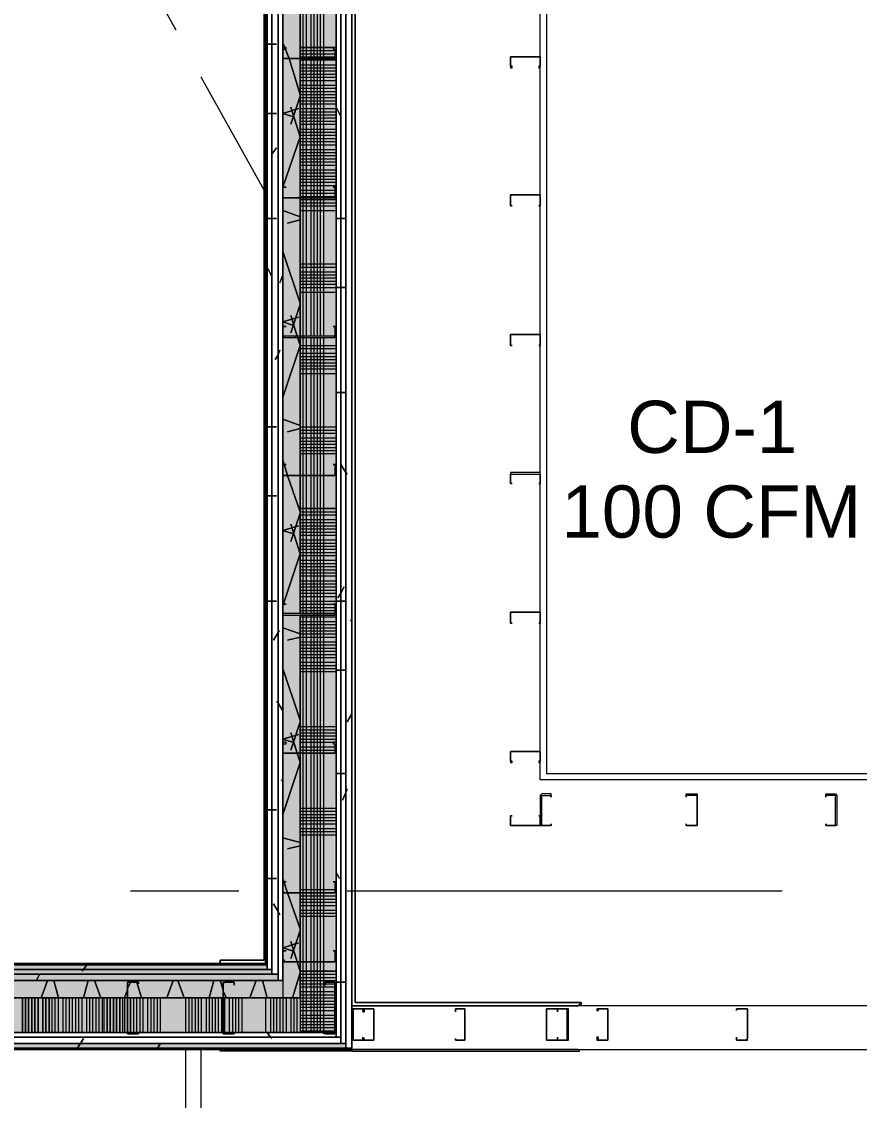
# Model space of a CAD drawing. Header units: metres. Extents: x 29 to 268, y -7 to 151.
# Drawn here: x 77.261 to 79.708, y 24.198 to 27.351 of the extents above; entities that cross this region are included whole.
import ezdxf

# ---------------------------------------------------------------- set-up
doc = ezdxf.new("R2010")
doc.units = ezdxf.units.M
doc.layers.add('PDF2_Geometry', color=7, linetype='Continuous', true_color=0xaaaaaa)
doc.layers.add('PDF2_Solid Fills', color=7, linetype='Continuous', true_color=0xffffff)
doc.layers.add('PDF2_Text', color=7, linetype='Continuous')
doc.styles.add('PDF Helvetica', font='')
doc.styles.get('PDF Helvetica').set_extended_font_data('Helvetica')

msp = doc.modelspace()

# ---------------------------------------------------------------- hatches: boundary and pattern name
at = {"layer": 'PDF2_Solid Fills', "lineweight": 0, "transparency": 33554559}
for points in [[(78.1752, 24.402), (78.1798, 32.8403), (78.1798, 32.8767), (78.0744, 32.8767), (78.0744, 24.3974)], [(78.0285, 32.8033), (78.0239, 24.5395), (78.0239, 24.4982), (78.0743, 24.4982), (78.0743, 32.8033)], [(78.0285, 32.8033), (78.0239, 24.5395), (78.0239, 24.4982), (78.0743, 24.4982), (78.0743, 32.8033)], [(74.0125, 24.4982), (76.5343, 24.5028), (76.4931, 24.5028), (76.4931, 24.5166), (76.5435, 24.5166), (76.5435, 24.4982), (76.545, 24.4982), (77.5701, 24.5028), (77.8497, 24.5028), (78.0237, 24.4982), (78.0239, 24.4982), (78.0239, 24.5486), (74.0089, 24.5486), (74.0089, 24.4982)], [(76.5435, 24.5166), (76.5435, 24.4982), (78.0239, 24.4982), (78.0239, 24.5486), (74.0089, 24.5486), (74.0089, 24.4982), (74.0125, 24.4982), (76.5343, 24.5028), (76.4931, 24.5028), (76.4931, 24.5166)], [(78.0193, 24.3516), (78.2069, 24.347), (78.2073, 24.347), (78.2073, 24.3653), (74.0043, 24.3653), (74.0043, 24.3516)]]:
    msp.add_hatch(color=256, dxfattribs=at).paths.add_polyline_path(points)
h = msp.add_hatch(color=256, dxfattribs=at)
h.paths.add_polyline_path([(79.6373, 25.0895), (79.6373, 25.0941), (79.6098, 25.0941)])
h.paths.add_polyline_path([(79.6419, 25.0895), (79.6373, 25.0895), (79.6373, 25.0024)])
h = msp.add_hatch(color=256, dxfattribs=at)
h.paths.add_polyline_path([(79.6373, 25.0895), (79.6373, 25.0941), (79.6098, 25.0941)])
h.paths.add_polyline_path([(79.6419, 25.0895), (79.6373, 25.0895), (79.6373, 25.0024)])
h = msp.add_hatch(color=256, dxfattribs=at)
h.paths.add_polyline_path([(74.5451, 24.5808), (74.5451, 24.5945), (74.0043, 24.5945), (74.0043, 24.5808)])
h.paths.add_polyline_path([(74.7606, 24.5945), (74.7606, 24.5808), (77.9781, 24.5808), (77.9781, 24.5945)])
h = msp.add_hatch(color=256, dxfattribs=at)
h.paths.add_polyline_path([(74.5635, 24.567), (74.5635, 24.5808), (74.0043, 24.5808), (74.0043, 24.567)])
h.paths.add_polyline_path([(74.7468, 24.5808), (74.7468, 24.567), (77.9918, 24.567), (77.9918, 24.5808)])
h = msp.add_hatch(color=256, dxfattribs=at)
h.paths.add_polyline_path([(74.5772, 24.5486), (74.5772, 24.567), (74.0043, 24.567), (74.0043, 24.5486)])
h.paths.add_polyline_path([(74.7285, 24.567), (74.7285, 24.5486), (78.0102, 24.5486), (78.0102, 24.567)])
h = msp.add_hatch(color=256, dxfattribs=at)
h.paths.add_polyline_path([(75.1548, 24.3974), (75.1548, 24.4982), (74.0089, 24.4982), (74.0043, 24.457), (74.0043, 24.3974)])
h.paths.add_polyline_path([(77.1669, 24.3974), (78.0743, 24.3974), (78.0743, 24.4982), (77.1669, 24.4982)])
h.paths.add_polyline_path([(76.5435, 24.4982), (76.5435, 24.4158), (76.4931, 24.4158), (76.4931, 24.4295), (76.5252, 24.4341), (76.5343, 24.4387), (76.5389, 24.4982), (75.9706, 24.4982), (75.9706, 24.3974), (77.1623, 24.3974), (77.1623, 24.4982)])
h.paths.add_polyline_path([(75.966, 24.3974), (75.966, 24.4982), (75.1593, 24.4982), (75.1593, 24.3974)])
h = msp.add_hatch(color=256, dxfattribs=at)
h.paths.add_polyline_path([(75.1548, 24.3974), (75.1548, 24.4982), (74.0043, 24.4982), (74.0043, 24.3974)])
h.paths.add_polyline_path([(77.1669, 24.3974), (78.0743, 24.3974), (78.0743, 24.4982), (77.1669, 24.4982)])
h.paths.add_polyline_path([(76.5435, 24.4982), (76.5435, 24.4158), (76.4931, 24.4158), (76.4931, 24.4295), (76.5252, 24.4341), (76.5343, 24.4387), (76.5389, 24.4982), (75.9706, 24.4982), (75.9706, 24.3974), (77.1623, 24.3974), (77.1623, 24.4982)])
h.paths.add_polyline_path([(75.966, 24.3974), (75.966, 24.4982), (75.1593, 24.4982), (75.1593, 24.3974)])

# ---------------------------------------------------------------- linework, layer by layer
at = {"layer": 'PDF2_Geometry', "lineweight": 0}
for points in [[(74.0043, 24.347), (77.9781, 24.347), (78.2256, 24.347), (78.2256, 32.9041), (78.2256, 34.3709), (78.2256, 34.5541), (77.7765, 34.5541), (77.7765, 34.3709), (78.0423, 34.3709), (78.0423, 32.9041), (77.9781, 32.9041), (77.7535, 32.9041), (77.7535, 32.7025), (77.9781, 32.7025), (77.9781, 24.599), (74.7789, 24.599), (74.7789, 27.3491), (74.5772, 27.3491), (74.5314, 27.3491)], [(78.2256, 24.347), (78.2256, 24.3516), (78.2256, 32.8767), (78.2256, 32.9041), (78.2256, 29.5033), (78.2256, 32.9041), (78.2256, 29.5033), (78.2256, 32.9041), (78.2256, 34.3709), (78.2256, 34.5359), (78.2256, 34.5496), (78.2256, 34.5541), (78.2256, 34.5496), (77.7765, 34.5496), (77.7765, 34.5359), (78.0285, 34.5359)], [(78.1798, 24.3974), (78.1798, 32.8767), (78.1431, 32.8767), (78.1431, 32.8995), (78.1431, 32.9041), (78.1431, 33.2479), (78.1431, 33.8575)], [(78.2073, 32.9041), (78.2073, 32.8767), (78.2073, 24.3653), (78.1935, 24.3653), (77.9781, 24.3653), (74.0043, 24.3653), (74.0043, 24.3836)], [(78.2256, 24.347), (78.2256, 32.9041), (78.2256, 24.347)], [(74.0043, 24.3836), (78.1798, 24.3836), (78.1798, 24.3974), (78.1798, 32.8767)], [(78.1798, 32.8767), (78.1935, 32.8767), (78.1935, 24.3836), (78.1798, 24.3836), (77.9781, 24.3836), (74.0043, 24.3836), (74.0043, 24.3974), (74.0043, 24.4982), (74.0043, 24.5486), (78.0239, 24.5486), (78.0239, 24.4982), (77.8497, 24.4982), (77.5701, 24.4982), (77.1669, 24.4982)], [(78.0239, 32.8033), (78.0239, 24.4982), (78.0744, 24.4982), (78.0744, 24.6036), (78.0744, 24.8053), (78.0744, 25.2132), (78.0744, 25.6166), (78.0744, 25.2132), (78.0744, 24.8053), (78.0744, 24.6036), (78.0744, 24.4982), (78.0239, 24.4982), (77.9781, 24.4982), (77.8497, 24.4982), (77.5701, 24.4982), (77.1669, 24.4982), (77.5701, 24.4982), (77.8497, 24.4982), (78.0744, 24.4982), (78.0744, 24.3974), (77.8497, 24.3974), (77.5701, 24.3974), (77.1669, 24.3974)], [(77.7535, 32.7025), (77.7535, 32.7529), (77.9781, 32.7529), (78.0102, 32.7529), (78.0239, 32.7529), (78.0239, 24.5486), (78.0102, 24.5486), (77.9781, 24.5486), (74.7285, 24.5486), (74.7285, 24.567), (74.7285, 24.599), (74.7285, 27.3491), (74.7285, 24.5486), (74.6781, 24.5486), (74.6781, 24.654), (74.6781, 25.062), (74.6781, 25.4654), (74.6781, 25.062), (74.6781, 24.654), (74.6781, 24.5486), (74.5772, 24.5486), (74.5772, 27.3491), (74.6781, 27.3491), (74.6781, 27.285)], [(76.0164, 32.7529), (76.7039, 32.7529), (77.0706, 32.7529), (77.7535, 32.7529), (77.7535, 32.7345), (77.9781, 32.7345), (77.9919, 32.7345), (78.0102, 32.7345), (78.0102, 24.567), (77.9919, 24.567), (77.9781, 24.567), (74.7468, 24.567), (74.7468, 24.5808), (74.7468, 24.599), (74.7468, 27.3491)], [(74.7789, 27.3491), (74.7789, 24.599), (74.7789, 24.5945), (77.9781, 24.5945), (77.9781, 32.7025), (77.7535, 32.7025), (77.0706, 32.7025), (77.7535, 32.7025), (77.0706, 32.7025), (77.7535, 32.7025), (77.7535, 32.7208), (77.0706, 32.7208), (77.0706, 32.7345), (76.7039, 32.7345), (76.0164, 32.7345), (76.0164, 32.7208)], [(74.7606, 27.3491), (74.7606, 24.599), (74.7606, 24.5945), (74.7606, 24.5808), (77.9781, 24.5808), (77.9919, 24.5808), (77.9919, 32.7208)], [(77.9781, 24.599), (77.9781, 32.7025), (77.9781, 24.599)], [(77.9781, 24.599), (77.9781, 32.7025), (77.9781, 24.599)], [(77.9781, 32.7025), (77.9781, 24.5945), (77.9781, 32.7025)], [(78.2256, 29.407), (78.2256, 24.4753), (78.2256, 29.407)], [(78.2256, 29.407), (78.2256, 24.4753), (78.2256, 29.407)], [(84.514, 28.825), (84.9173, 28.825), (85.3253, 28.825), (85.7286, 28.825), (86.1228, 28.825), (86.1228, 28.8112), (86.1228, 25.1536), (86.1228, 25.1354), (78.7756, 25.1354), (78.7756, 25.1536), (78.7756, 28.8112), (78.7756, 28.825), (79.2339, 28.825), (79.6373, 28.825)], [(79.6373, 28.8112), (79.2339, 28.8112), (78.7939, 28.8112), (78.7939, 28.7837), (78.7939, 25.1536), (86.109, 25.1536), (86.109, 28.7837), (86.109, 28.8112), (85.7286, 28.8112), (85.3253, 28.8112), (84.9173, 28.8112), (84.5094, 28.8112), (84.1061, 28.8112), (83.6982, 28.8112), (83.2949, 28.8112), (82.8869, 28.8112), (82.4835, 28.8112)], [(78.0744, 28.4583), (78.0744, 28.0549), (78.0744, 27.647), (78.0744, 27.2437), (78.0744, 26.8358), (78.0744, 26.4324), (78.0744, 26.0245), (78.0744, 25.6212)], [(77.7123, 27.3262), (77.5564, 27.6058)], [(77.9689, 26.8587), (77.7856, 27.1887)], [(78.0744, 25.6166), (78.0744, 25.2132), (78.0744, 24.8053), (78.0744, 24.6036), (78.0744, 24.3974), (78.1752, 24.3974), (78.0744, 24.3974), (77.9781, 24.3974), (77.8497, 24.3974), (77.5701, 24.3974), (77.1669, 24.3974), (77.5701, 24.3974), (77.8497, 24.3974), (78.1752, 24.3974)], [(83.1619, 25.1354), (83.1619, 24.4753), (83.1619, 25.1354), (83.1619, 24.4753), (78.2256, 24.4753), (78.2256, 24.347), (78.2256, 24.3516), (78.2073, 24.3516), (77.9781, 24.3516), (74.0043, 24.3516), (74.0043, 24.3653), (74.0043, 24.3836), (74.0043, 24.3974), (74.0043, 24.457), (71.9785, 24.457), (71.9601, 24.457), (71.9601, 24.3653)], [(78.8856, 24.347), (78.2256, 24.347), (86.6682, 24.347), (86.6682, 24.3745), (86.6682, 24.4662), (86.6682, 24.4753), (83.8586, 24.4753), (83.8586, 25.1354), (83.8586, 24.4753), (83.8586, 25.1354)], [(79.2019, 25.0849), (79.2019, 25.0849)], [(79.2019, 25.0849), (79.2019, 25.0849)], [(79.2339, 25.0895), (79.2339, 25.0895)], [(79.2339, 25.0895), (79.2339, 25.0895)], [(79.6098, 25.0849), (79.6098, 25.0849)], [(79.6098, 25.0849), (79.6098, 25.0849)], [(79.6373, 25.0895), (79.6373, 25.0895)], [(79.6373, 25.0895), (79.6373, 25.0895)], [(79.2019, 25.007), (79.2019, 25.007)], [(79.2019, 25.007), (79.2019, 25.007)], [(79.2339, 25.0024), (79.2339, 25.0024)], [(79.2339, 25.0024), (79.2339, 25.0024)], [(79.2339, 25.0024), (79.2339, 25.0024)], [(79.2339, 25.0024), (79.2339, 25.0024)], [(79.6098, 25.007), (79.6098, 25.007)], [(79.6098, 25.007), (79.6098, 25.007)], [(79.6373, 25.0024), (79.6373, 25.0024)], [(79.6373, 25.0024), (79.6373, 25.0024)], [(77.8956, 24.8099), (77.5793, 24.8099)], [(79.4815, 24.8099), (78.2119, 24.8099)], [(77.8406, 24.599), (77.9781, 24.599), (77.8406, 24.599), (77.8406, 24.6036), (77.8406, 24.6082), (77.9689, 24.6082), (77.8406, 24.6082), (77.8406, 24.6036), (77.8406, 24.599), (77.9781, 24.599), (77.8406, 24.599), (76.516, 24.599)], [(77.8406, 24.6082), (77.8406, 24.6082)], [(77.8406, 24.6082), (77.8406, 24.6082)], [(77.8406, 24.599), (77.8406, 24.599)], [(77.8406, 24.599), (77.8406, 24.599)], [(77.8406, 24.599), (77.8406, 24.599)], [(77.8406, 24.599), (77.8406, 24.599)], [(77.8406, 24.599), (77.8406, 24.599)], [(77.8406, 24.599), (77.8406, 24.599)], [(77.9781, 24.5945), (77.9781, 24.5945)], [(77.6023, 24.5395), (77.6023, 24.5395)], [(77.8819, 24.5349), (77.8819, 24.5349)], [(78.2256, 24.4753), (78.8856, 24.4753), (78.2256, 24.4753)], [(78.2256, 24.4753), (78.8856, 24.4753), (78.2256, 24.4753)], [(78.8948, 24.4753), (78.8948, 24.4845), (78.8948, 24.4753), (78.8948, 24.4845), (78.2347, 24.4845), (78.8948, 24.4845), (78.8902, 24.4799), (78.8856, 24.4753)], [(78.8948, 24.4845), (78.8948, 24.4845)], [(77.6023, 24.3974), (77.6023, 24.3974)], [(77.8819, 24.3974), (77.8819, 24.3974)], [(78.1752, 24.3928), (78.1752, 24.3928)], [(78.1752, 24.3928), (78.1752, 24.3928)], [(74.0043, 24.347), (78.2256, 24.347), (78.2256, 24.3516), (74.0043, 24.3516), (74.0043, 24.347), (73.9494, 24.347)], [(76.516, 24.347), (73.9494, 24.347), (73.9494, 24.3424), (76.516, 24.3424), (76.516, 24.347), (73.9494, 24.347), (73.9494, 24.3424), (76.516, 24.3424), (76.516, 24.347), (77.8406, 24.347), (78.2256, 24.347), (78.2256, 24.3424), (78.8902, 24.3424), (78.8902, 24.347)], [(77.7856, 23.8062), (77.7856, 24.347), (77.7397, 24.347), (77.7397, 23.8062)], [(78.2256, 24.3424), (77.8406, 24.3424), (77.8406, 24.347)], [(77.9781, 24.347), (78.2073, 24.347), (78.2073, 24.3516)]]:
    msp.add_lwpolyline(points, dxfattribs=at)
for points in [[(78.1935, 32.9041), (78.1798, 32.9041), (78.1798, 32.8995), (78.1798, 24.3836), (78.1935, 24.3836)], [(78.2073, 32.9041), (78.1935, 32.9041), (78.1935, 24.3653), (78.2073, 24.3653)], [(78.2256, 32.9041), (78.2073, 32.9041), (78.2073, 24.3516), (78.2256, 24.3516)], [(78.0102, 24.567), (78.0102, 32.7345), (77.9919, 32.7345), (77.9919, 24.567)], [(78.0239, 24.5486), (78.0239, 32.7529), (78.0102, 32.7529), (78.0102, 24.5486)], [(77.8406, 24.6082), (77.9689, 24.6082), (77.9689, 32.7025), (77.9689, 24.6082), (77.9689, 32.7025), (77.9689, 24.6082), (77.8406, 24.6082), (77.9689, 24.6082), (77.8406, 24.6082), (77.8406, 24.6036), (77.8406, 24.599), (77.9735, 24.599), (77.9735, 32.7025), (77.9735, 24.599), (77.8406, 24.599), (77.8406, 24.6036)], [(77.9919, 24.5808), (77.9919, 32.7208), (77.9781, 32.7208), (77.9781, 24.5808)], [(77.9781, 32.7025), (77.9781, 24.599)], [(78.2256, 29.407), (78.2256, 24.4753), (78.2256, 29.407), (78.2256, 24.5349)], [(78.2347, 29.407), (78.2347, 24.4845)], [(78.2347, 29.407), (78.2347, 24.4845)], [(78.0744, 28.4583), (78.0744, 28.0549), (78.0744, 27.647), (78.0744, 27.2437), (78.0744, 26.8358), (78.0744, 26.4324), (78.0744, 26.0245), (78.0744, 25.6212), (78.0744, 26.0245), (78.0744, 26.4324), (78.0744, 26.8358), (78.0744, 27.2437), (78.0744, 27.647), (78.0744, 28.0549)], [(78.0239, 27.2758), (78.0239, 27.2437), (78.0285, 27.2437), (78.1752, 27.2437), (78.1798, 27.2437), (78.1798, 27.2758), (78.1706, 27.2758), (78.1706, 27.2712), (78.1752, 27.2712), (78.1752, 27.2437), (78.0285, 27.2437), (78.0239, 27.2437), (78.0239, 27.2712), (78.0331, 27.2712), (78.0331, 27.2758)], [(78.7756, 27.2162), (78.7756, 27.2483), (78.6885, 27.2483), (78.6885, 27.2162), (78.6931, 27.2162), (78.6931, 27.2208), (78.6885, 27.2208), (78.6885, 27.2483), (78.7756, 27.2483), (78.7756, 27.2208), (78.771, 27.2208), (78.771, 27.2162)], [(78.0239, 26.8678), (78.0239, 26.8358), (78.0285, 26.8358), (78.1752, 26.8358), (78.1798, 26.8358), (78.1798, 26.8678), (78.1706, 26.8678), (78.1752, 26.8678), (78.1752, 26.8358), (78.0285, 26.8358), (78.0239, 26.8358), (78.0239, 26.8678), (78.0331, 26.8678)], [(78.7756, 26.8128), (78.7756, 26.8404), (78.7756, 26.845), (78.6885, 26.845), (78.6885, 26.8404), (78.6885, 26.8128), (78.6931, 26.8128), (78.6885, 26.8128), (78.6885, 26.8404), (78.6885, 26.845), (78.7756, 26.845), (78.7756, 26.8404), (78.7756, 26.8128), (78.771, 26.8128)], [(78.0239, 26.46), (78.0239, 26.4324), (78.0285, 26.4278), (78.1752, 26.4278), (78.1752, 26.4324), (78.1798, 26.4324), (78.1798, 26.46), (78.1706, 26.46), (78.1752, 26.46), (78.1752, 26.4324), (78.0285, 26.4324), (78.0239, 26.4324), (78.0239, 26.46), (78.0331, 26.46)], [(78.7756, 26.4049), (78.7756, 26.437), (78.6885, 26.437), (78.6885, 26.4049), (78.6931, 26.4049), (78.6885, 26.4049), (78.6885, 26.437), (78.7756, 26.437), (78.7756, 26.4049), (78.771, 26.4049)], [(78.0239, 26.0566), (78.0239, 26.0245), (78.0285, 26.0245), (78.1752, 26.0245), (78.1798, 26.0245), (78.1798, 26.0566), (78.1706, 26.0566), (78.1752, 26.0566), (78.1752, 26.0245), (78.0285, 26.0245), (78.0239, 26.0245), (78.0239, 26.0566), (78.0331, 26.0566)], [(78.7756, 26.0016), (78.7756, 26.0291), (78.7756, 26.0337), (78.6885, 26.0337), (78.6885, 26.0291), (78.6885, 26.0016), (78.6931, 26.0016), (78.6885, 26.0016), (78.6885, 26.0291), (78.7756, 26.0291), (78.7756, 26.0016), (78.771, 26.0016)], [(78.0239, 25.6486), (78.0239, 25.6212), (78.0239, 25.6166), (78.0285, 25.6166), (78.1752, 25.6166), (78.1798, 25.6212), (78.1798, 25.6486), (78.1706, 25.6486), (78.1752, 25.6486), (78.1752, 25.6212), (78.0285, 25.6212), (78.0239, 25.6212), (78.0239, 25.6486), (78.0331, 25.6486)], [(78.7756, 25.5936), (78.7756, 25.6258), (78.6885, 25.6258), (78.6885, 25.5936), (78.6931, 25.5936), (78.6885, 25.5936), (78.6885, 25.6258), (78.7756, 25.6258), (78.7756, 25.5936), (78.771, 25.5936)], [(78.0239, 25.2454), (78.0239, 25.2132), (78.0285, 25.2132), (78.1752, 25.2132), (78.1798, 25.2132), (78.1798, 25.2454), (78.1706, 25.2454), (78.1706, 25.2408), (78.1752, 25.2408), (78.1752, 25.2132), (78.0285, 25.2132), (78.0239, 25.2132), (78.0239, 25.2408), (78.0331, 25.2408), (78.0331, 25.2454)], [(78.7756, 25.1858), (78.7756, 25.2178), (78.6885, 25.2178), (78.6885, 25.1858), (78.6931, 25.1858), (78.6931, 25.1904), (78.6885, 25.1904), (78.6885, 25.2178), (78.7756, 25.2178), (78.7756, 25.1904), (78.771, 25.1904), (78.771, 25.1858)], [(78.8077, 25.0941), (78.7802, 25.0941), (78.7756, 25.0895), (78.7756, 25.0024), (78.7802, 25.0024), (78.8077, 25.0024), (78.8077, 25.007), (78.8077, 25.0024), (78.7802, 25.0024), (78.7802, 25.0895), (78.8077, 25.0895), (78.8077, 25.0849)], [(79.2339, 25.0941), (79.2339, 25.0895), (79.2339, 25.0024), (79.2019, 25.0024), (79.2019, 25.007), (79.2019, 25.0024), (79.2339, 25.0024), (79.2339, 25.0895), (79.2019, 25.0895), (79.2019, 25.0849), (79.2019, 25.0941)], [(79.2339, 25.0941), (79.2339, 25.0895), (79.2339, 25.0024), (79.2019, 25.0024), (79.2019, 25.007), (79.2019, 25.0024), (79.2339, 25.0024), (79.2339, 25.0895), (79.2019, 25.0895), (79.2019, 25.0849), (79.2019, 25.0941)], [(79.6373, 25.0941), (79.6419, 25.0895), (79.6419, 25.0024), (79.6373, 25.0024), (79.6098, 25.0024), (79.6098, 25.007), (79.6098, 25.0024), (79.6373, 25.0024), (79.6373, 25.0895), (79.6098, 25.0895), (79.6098, 25.0849), (79.6098, 25.0941)], [(79.6373, 25.0941), (79.6419, 25.0895), (79.6419, 25.0024), (79.6373, 25.0024), (79.6098, 25.0024), (79.6098, 25.007), (79.6098, 25.0024), (79.6373, 25.0024), (79.6373, 25.0895), (79.6098, 25.0895), (79.6098, 25.0849), (79.6098, 25.0941)], [(78.6885, 25.0299), (78.6885, 25.0024), (78.7756, 25.0024), (78.7756, 25.0299), (78.771, 25.0299), (78.7756, 25.0299), (78.7756, 25.0024), (78.6885, 25.0024), (78.6885, 25.0299), (78.6931, 25.0299)], [(78.0239, 24.8374), (78.0239, 24.8099), (78.0239, 24.8053), (78.0285, 24.8053), (78.1752, 24.8053), (78.1798, 24.8099), (78.1798, 24.8374), (78.1706, 24.8374), (78.1752, 24.8374), (78.1752, 24.8099), (78.1752, 24.8053), (78.0285, 24.8053), (78.0239, 24.8099), (78.0239, 24.8374), (78.0331, 24.8374)], [(78.0239, 24.6358), (78.0239, 24.6082), (78.0239, 24.6036), (78.0285, 24.6036), (78.1752, 24.6036), (78.1798, 24.6082), (78.1798, 24.6358), (78.1706, 24.6358), (78.1752, 24.6358), (78.1752, 24.6082), (78.1752, 24.6036), (78.0285, 24.6036), (78.0285, 24.6082), (78.0239, 24.6082), (78.0239, 24.6358), (78.0331, 24.6358)], [(77.9781, 24.5808), (77.9781, 24.5945), (74.7606, 24.5945), (74.7606, 24.5808)], [(77.9781, 24.599), (74.7789, 24.599), (74.7789, 24.5945), (77.9781, 24.5945)], [(77.9781, 24.599), (77.8406, 24.599)], [(77.9781, 24.599), (77.8406, 24.599)], [(78.0102, 24.5486), (78.0102, 24.567), (74.7285, 24.567), (74.7285, 24.5486)], [(77.9919, 24.567), (77.9919, 24.5808), (74.7468, 24.5808), (74.7468, 24.567)], [(77.5747, 24.3928), (77.5701, 24.3928), (77.5701, 24.5441), (77.5747, 24.5441), (77.6023, 24.5441), (77.6023, 24.5395), (77.6023, 24.5441), (77.5747, 24.5441), (77.5701, 24.5441), (77.5701, 24.3928), (77.5747, 24.3928), (77.6023, 24.3928)], [(77.8543, 24.3928), (77.8497, 24.3928), (77.8497, 24.5395), (77.8497, 24.5441), (77.8543, 24.5441), (77.8819, 24.5441), (77.8819, 24.5349), (77.8819, 24.5441), (77.8543, 24.5441), (77.8497, 24.5395), (77.8497, 24.3928), (77.8543, 24.3928), (77.8819, 24.3928)], [(78.1752, 24.5441), (78.1752, 24.5395), (78.1752, 24.3928), (78.1431, 24.3928), (78.1431, 24.3974), (78.1477, 24.3974), (78.1477, 24.3928), (78.1752, 24.3928), (78.1752, 24.5395), (78.1752, 24.5441), (78.1477, 24.5441), (78.1477, 24.5349), (78.1431, 24.5349), (78.1431, 24.5441)], [(78.2577, 24.4662), (78.2302, 24.4662), (78.2256, 24.4662), (78.2256, 24.3745), (78.2302, 24.3745), (78.2577, 24.3745), (78.2577, 24.3836), (78.2577, 24.3745), (78.2302, 24.3745), (78.2302, 24.4662), (78.2577, 24.4662), (78.2577, 24.4616)], [(78.2577, 24.4662), (78.2302, 24.4662), (78.2256, 24.4662), (78.2256, 24.3745), (78.2302, 24.3745), (78.2577, 24.3745), (78.2577, 24.3836), (78.2577, 24.3745), (78.2302, 24.3745), (78.2302, 24.4662), (78.2577, 24.4662), (78.2577, 24.4616)], [(78.2577, 24.3745), (78.2897, 24.3745), (78.2897, 24.4662), (78.2577, 24.4662), (78.2577, 24.457), (78.2623, 24.457), (78.2623, 24.4662), (78.2897, 24.4662), (78.2897, 24.3745), (78.2623, 24.3745), (78.2623, 24.379), (78.2577, 24.379)], [(78.2577, 24.3745), (78.2897, 24.3745), (78.2897, 24.4662), (78.2577, 24.4662), (78.2577, 24.457), (78.2623, 24.457), (78.2623, 24.4662), (78.2897, 24.4662), (78.2897, 24.3745), (78.2623, 24.3745), (78.2623, 24.379), (78.2577, 24.379)], [(78.5281, 24.3745), (78.5556, 24.3745), (78.5556, 24.4662), (78.5281, 24.4662), (78.5281, 24.457), (78.5281, 24.4662), (78.5556, 24.4662), (78.5556, 24.3745), (78.5281, 24.3745), (78.5281, 24.379)], [(78.5281, 24.3745), (78.5556, 24.3745), (78.5556, 24.4662), (78.5281, 24.4662), (78.5281, 24.457), (78.5281, 24.4662), (78.5556, 24.4662), (78.5556, 24.3745), (78.5281, 24.3745), (78.5281, 24.379)], [(78.826, 24.4662), (78.7939, 24.4662), (78.7939, 24.3745), (78.826, 24.3745), (78.826, 24.3836), (78.826, 24.3745), (78.7939, 24.3745), (78.7939, 24.4662), (78.826, 24.4662), (78.826, 24.4616)], [(78.826, 24.4662), (78.7939, 24.4662), (78.7939, 24.3745), (78.826, 24.3745), (78.826, 24.3836), (78.826, 24.3745), (78.7939, 24.3745), (78.7939, 24.4662), (78.826, 24.4662), (78.826, 24.4616)], [(78.826, 24.3745), (78.8535, 24.3745), (78.8581, 24.3745), (78.8581, 24.4662), (78.8535, 24.4662), (78.826, 24.4662), (78.826, 24.457), (78.826, 24.4662), (78.8535, 24.4662), (78.8535, 24.3745), (78.826, 24.3745), (78.826, 24.379)], [(78.826, 24.3745), (78.8535, 24.3745), (78.8581, 24.3745), (78.8581, 24.4662), (78.8535, 24.4662), (78.826, 24.4662), (78.826, 24.457), (78.826, 24.4662), (78.8535, 24.4662), (78.8535, 24.3745), (78.826, 24.3745), (78.826, 24.379)], [(78.9406, 24.3745), (78.9727, 24.3745), (78.9727, 24.379), (78.9727, 24.4616), (78.9727, 24.4662), (78.9406, 24.4662), (78.9406, 24.4616), (78.9452, 24.4616), (78.9452, 24.4662), (78.9727, 24.4662), (78.9727, 24.4616), (78.9727, 24.379), (78.9727, 24.3745), (78.9452, 24.3745), (78.9452, 24.3836), (78.9406, 24.3836)], [(78.9406, 24.3745), (78.9727, 24.3745), (78.9727, 24.379), (78.9727, 24.4616), (78.9727, 24.4662), (78.9406, 24.4662), (78.9406, 24.4616), (78.9452, 24.4616), (78.9452, 24.4662), (78.9727, 24.4662), (78.9727, 24.4616), (78.9727, 24.379), (78.9727, 24.3745), (78.9452, 24.3745), (78.9452, 24.3836), (78.9406, 24.3836)], [(79.3485, 24.3745), (79.3761, 24.3745), (79.3806, 24.3745), (79.3806, 24.379), (79.3806, 24.4616), (79.3806, 24.4662), (79.3761, 24.4662), (79.3485, 24.4662), (79.3485, 24.4616), (79.3485, 24.4662), (79.3761, 24.4662), (79.3806, 24.4662), (79.3806, 24.4616), (79.3806, 24.379), (79.3761, 24.3745), (79.3485, 24.3745), (79.3485, 24.3836)], [(79.3485, 24.3745), (79.3761, 24.3745), (79.3806, 24.3745), (79.3806, 24.379), (79.3806, 24.4616), (79.3806, 24.4662), (79.3761, 24.4662), (79.3485, 24.4662), (79.3485, 24.4616), (79.3485, 24.4662), (79.3761, 24.4662), (79.3806, 24.4662), (79.3806, 24.4616), (79.3806, 24.379), (79.3761, 24.3745), (79.3485, 24.3745), (79.3485, 24.3836)], [(78.1935, 24.3653), (78.1935, 24.3836), (74.0043, 24.3836), (74.0043, 24.3653)], [(77.6023, 24.3974), (77.6023, 24.3928)], [(77.8819, 24.3974), (77.8819, 24.3928)], [(78.2073, 24.3516), (78.2073, 24.3653), (74.0043, 24.3653), (74.0043, 24.3516)], [(78.2256, 24.347), (78.2256, 24.3424), (77.8406, 24.3424), (77.8406, 24.347)]]:
    msp.add_lwpolyline(points, close=True, dxfattribs=at)
at = {"layer": 'PDF2_Geometry', "color": 254, "lineweight": 0, "true_color": 0xd4d4d4}
for points in [[(78.1156, 26.4324), (78.1156, 26.8358), (78.1156, 27.1474), (78.1156, 27.2437), (78.1156, 27.647), (78.1156, 28.0549), (78.1156, 28.4583), (78.1156, 28.8662), (78.1156, 29.2741), (78.1156, 29.6775), (78.1156, 30.0854), (78.1156, 30.4888), (78.1156, 30.8966), (78.1156, 31.3)], [(78.0835, 25.6212), (78.0835, 26.0245), (78.0835, 26.4324), (78.0835, 26.8358), (78.0835, 27.1474), (78.0835, 27.2437), (78.0835, 27.647), (78.0835, 28.0549), (78.0835, 28.4583)], [(78.0927, 25.6212), (78.0927, 26.0245), (78.0927, 26.4324), (78.0927, 26.8358), (78.0927, 27.1474), (78.0927, 27.2437), (78.0927, 27.647), (78.0927, 28.0549), (78.0927, 28.4583)], [(78.1065, 26.4324), (78.1065, 26.8358), (78.1065, 27.1474), (78.1065, 27.2437), (78.1065, 27.647), (78.1065, 28.0549), (78.1065, 28.4583)], [(78.1247, 26.4324), (78.1247, 26.8358), (78.1247, 27.1474), (78.1247, 27.2437), (78.1247, 27.647), (78.1247, 28.0549), (78.1247, 28.4583)], [(78.1339, 26.4324), (78.1339, 26.8358), (78.1339, 27.1474), (78.1339, 27.2437), (78.1339, 27.647), (78.1339, 28.0549), (78.1339, 28.4583)], [(78.1431, 26.4324), (78.1431, 26.8358), (78.1431, 27.1474), (78.1431, 27.2437), (78.1431, 27.647), (78.1431, 28.0549), (78.1431, 28.4583)], [(78.0744, 27.2666), (78.1752, 27.2666)], [(78.0744, 27.2574), (78.1752, 27.2574)], [(78.0744, 27.2483), (78.1752, 27.2483)], [(78.0744, 27.2391), (78.1798, 27.2391)], [(78.0744, 27.2254), (78.1798, 27.2254)], [(78.0744, 27.2162), (78.1798, 27.2162)], [(78.0744, 27.207), (78.1798, 27.207)], [(78.0744, 27.1978), (78.1798, 27.1978)], [(78.0744, 27.1887), (78.1798, 27.1887)], [(78.0744, 27.1795), (78.1798, 27.1795)], [(78.0744, 27.1658), (78.1798, 27.1658)], [(78.0744, 27.1566), (78.1798, 27.1566)], [(78.0744, 27.1474), (78.1798, 27.1474)], [(78.0744, 27.1382), (78.1798, 27.1382)], [(78.0744, 27.1291), (78.1798, 27.1291)], [(78.0744, 27.12), (78.1798, 27.12)], [(78.0744, 27.1108), (78.1798, 27.1108)], [(78.0744, 27.097), (78.1798, 27.097)], [(78.0744, 27.0878), (78.1798, 27.0878)], [(78.0744, 27.0787), (78.1798, 27.0787)], [(78.0744, 27.0696), (78.1798, 27.0696)], [(78.0744, 27.0604), (78.1798, 27.0604)], [(78.0744, 27.0512), (78.1798, 27.0512)], [(78.0744, 27.0374), (78.1798, 27.0374)], [(78.0744, 27.0282), (78.1798, 27.0282)], [(78.0744, 27.0191), (78.1798, 27.0191)], [(78.0744, 27.01), (78.1798, 27.01)], [(78.0744, 27.0008), (78.1798, 27.0008)], [(78.0744, 26.9916), (78.1798, 26.9916)], [(78.0744, 26.9778), (78.1798, 26.9778)], [(78.0744, 26.9687), (78.1798, 26.9687)], [(78.0744, 26.9595), (78.1798, 26.9595)], [(78.0744, 26.9504), (78.1798, 26.9504)], [(78.0744, 26.9412), (78.1798, 26.9412)], [(78.0744, 26.932), (78.1798, 26.932)], [(78.0744, 26.9182), (78.1798, 26.9182)], [(78.0744, 26.9091), (78.1798, 26.9091)], [(78.0744, 26.9), (78.1798, 26.9)], [(78.0744, 26.8908), (78.1798, 26.8908)], [(78.0744, 26.8816), (78.1798, 26.8816)], [(78.0744, 26.8724), (78.1798, 26.8724)], [(78.0744, 26.8587), (78.1752, 26.8587)], [(78.0744, 26.8495), (78.1752, 26.8495)], [(78.0744, 26.8404), (78.1752, 26.8404)], [(78.0744, 26.8312), (78.1798, 26.8312)], [(78.0744, 26.822), (78.1798, 26.822)], [(78.0744, 26.8128), (78.1798, 26.8128)], [(78.0744, 26.7991), (78.1798, 26.7991)], [(78.0744, 26.6432), (78.1798, 26.6432)], [(78.0744, 26.6341), (78.1798, 26.6341)], [(78.0744, 26.6204), (78.1798, 26.6204)], [(78.0744, 26.6112), (78.1798, 26.6112)], [(78.0744, 26.602), (78.1798, 26.602)], [(78.0744, 26.5928), (78.1798, 26.5928)], [(78.0744, 26.5837), (78.1798, 26.5837)], [(78.0744, 26.5745), (78.1798, 26.5745)], [(78.0744, 26.5608), (78.1798, 26.5608)], [(78.1065, 25.6212), (78.1065, 26.0245), (78.1065, 26.4278)], [(78.1156, 24.3974), (78.1156, 24.6036), (78.1156, 24.8053), (78.1156, 25.2132), (78.1156, 25.6166), (78.1156, 26.0245), (78.1156, 26.4278)], [(78.1247, 24.3974), (78.1247, 24.6036), (78.1247, 24.8053), (78.1247, 25.2132), (78.1247, 25.6166), (78.1247, 26.0245), (78.1247, 26.4278)], [(78.1339, 24.3974), (78.1339, 24.6036), (78.1339, 24.8053), (78.1339, 25.2132), (78.1339, 25.6166), (78.1339, 26.0245), (78.1339, 26.4278)], [(78.1431, 24.3974), (78.1431, 24.6036), (78.1431, 24.8053), (78.1431, 25.2132), (78.1431, 25.6166), (78.1431, 26.0245), (78.1431, 26.4278)], [(78.0744, 26.4049), (78.1798, 26.4049)], [(78.0744, 26.3958), (78.1798, 26.3958)], [(78.0744, 26.382), (78.1798, 26.382)], [(78.0744, 26.3728), (78.1798, 26.3728)], [(78.0744, 26.3637), (78.1798, 26.3637)], [(78.0744, 26.3545), (78.1798, 26.3545)], [(78.0744, 26.3454), (78.1798, 26.3454)], [(78.0744, 26.3362), (78.1798, 26.3362)], [(78.0744, 26.3224), (78.1798, 26.3224)], [(78.0744, 26.1666), (78.1798, 26.1666)], [(78.0744, 26.1574), (78.1798, 26.1574)], [(78.0744, 26.1482), (78.1798, 26.1482)], [(78.0744, 26.1345), (78.1798, 26.1345)], [(78.0744, 26.1254), (78.1798, 26.1254)], [(78.0744, 26.1162), (78.1798, 26.1162)], [(78.0744, 26.107), (78.1798, 26.107)], [(78.0744, 26.0978), (78.1798, 26.0978)], [(78.0744, 26.0887), (78.1798, 26.0887)], [(78.0744, 25.9191), (78.1798, 25.9191)], [(78.0744, 25.9099), (78.1798, 25.9099)], [(78.0744, 25.8962), (78.1798, 25.8962)], [(78.0744, 25.887), (78.1798, 25.887)], [(78.0744, 25.8778), (78.1798, 25.8778)], [(78.0744, 25.8686), (78.1798, 25.8686)], [(78.0744, 25.8595), (78.1798, 25.8595)], [(78.0744, 25.8504), (78.1798, 25.8504)], [(78.0744, 25.8366), (78.1798, 25.8366)], [(78.0744, 25.8274), (78.1798, 25.8274)], [(78.0744, 25.8182), (78.1798, 25.8182)], [(78.0744, 25.8091), (78.1798, 25.8091)], [(78.0744, 25.7999), (78.1798, 25.7999)], [(78.0744, 25.7908), (78.1798, 25.7908)], [(78.0744, 25.777), (78.1798, 25.777)], [(78.0744, 25.7678), (78.1798, 25.7678)], [(78.0744, 25.7586), (78.1798, 25.7586)], [(78.0744, 25.7495), (78.1798, 25.7495)], [(78.0744, 25.7404), (78.1798, 25.7404)], [(78.0744, 25.7312), (78.1798, 25.7312)], [(78.0744, 25.7174), (78.1798, 25.7174)], [(78.0744, 25.7082), (78.1798, 25.7082)], [(78.0744, 25.6991), (78.1798, 25.6991)], [(78.0744, 25.6899), (78.1798, 25.6899)], [(78.0744, 25.6808), (78.1798, 25.6808)], [(78.0744, 25.6716), (78.1798, 25.6716)], [(78.0744, 25.6578), (78.1798, 25.6578)], [(78.0744, 25.6486), (78.1798, 25.6486)], [(78.0744, 25.6395), (78.1752, 25.6395)], [(78.0744, 25.6304), (78.1752, 25.6304)], [(78.0744, 25.6212), (78.1752, 25.6212)], [(78.0744, 25.612), (78.1798, 25.612)], [(78.0835, 24.3974), (78.0835, 24.6036), (78.0835, 24.8053), (78.0835, 25.2132), (78.0835, 25.6166)], [(78.0927, 24.3974), (78.0927, 24.6036), (78.0927, 24.8053), (78.0927, 25.2132), (78.0927, 25.6166)], [(78.1065, 24.3974), (78.1065, 24.6036), (78.1065, 24.8053), (78.1065, 25.2132), (78.1065, 25.6166)], [(78.0744, 25.5982), (78.1798, 25.5982)], [(78.0744, 25.5891), (78.1798, 25.5891)], [(78.0744, 25.5799), (78.1798, 25.5799)], [(78.0744, 25.5708), (78.1798, 25.5708)], [(78.0744, 25.5616), (78.1798, 25.5616)], [(78.0744, 25.5524), (78.1798, 25.5524)], [(78.0744, 25.5387), (78.1798, 25.5387)], [(78.0744, 25.5295), (78.1798, 25.5295)], [(78.0744, 25.5204), (78.1798, 25.5204)], [(78.0744, 25.5112), (78.1798, 25.5112)], [(78.0744, 25.502), (78.1798, 25.502)], [(78.0744, 25.4928), (78.1798, 25.4928)], [(78.0744, 25.4791), (78.1798, 25.4791)], [(78.0744, 25.4699), (78.1798, 25.4699)], [(78.0744, 25.4608), (78.1798, 25.4608)], [(78.0744, 25.4516), (78.1798, 25.4516)], [(78.0744, 25.2912), (78.1798, 25.2912)], [(78.0744, 25.282), (78.1798, 25.282)], [(78.0744, 25.2728), (78.1798, 25.2728)], [(78.0744, 25.2637), (78.1798, 25.2637)], [(78.0744, 25.2545), (78.1798, 25.2545)], [(78.0744, 25.2454), (78.1752, 25.2454)], [(78.0744, 25.2316), (78.1752, 25.2316)], [(78.0744, 25.2224), (78.1752, 25.2224)], [(78.0744, 25.2132), (78.1798, 25.2132)], [(78.0744, 25.0528), (78.1798, 25.0528)], [(78.0744, 25.0436), (78.1798, 25.0436)], [(78.0744, 25.0345), (78.1798, 25.0345)], [(78.0744, 25.0254), (78.1798, 25.0254)], [(78.0744, 25.0162), (78.1798, 25.0162)], [(78.0744, 25.007), (78.1798, 25.007)], [(78.0744, 24.9932), (78.1798, 24.9932)], [(78.0744, 24.9841), (78.1798, 24.9841)], [(78.0744, 24.9749), (78.1798, 24.9749)], [(78.0744, 24.8145), (78.1752, 24.8145)], [(78.0744, 24.7962), (78.1798, 24.7962)], [(78.0744, 24.787), (78.1798, 24.787)], [(78.0744, 24.7778), (78.1798, 24.7778)], [(78.0744, 24.7686), (78.1798, 24.7686)], [(78.0744, 24.7549), (78.1798, 24.7549)], [(78.0744, 24.7458), (78.1798, 24.7458)], [(78.0744, 24.7366), (78.1798, 24.7366)], [(78.0744, 24.567), (78.1798, 24.567)], [(78.0744, 24.5578), (78.1798, 24.5578)], [(78.0744, 24.5486), (78.1798, 24.5486)], [(78.0744, 24.5395), (78.1752, 24.5395)], [(78.0744, 24.5303), (78.1752, 24.5303)], [(77.341, 24.3974), (77.341, 24.4982)], [(77.3502, 24.3974), (77.3502, 24.4982)], [(77.3593, 24.3974), (77.3593, 24.4982)], [(77.3685, 24.3974), (77.3685, 24.4982)], [(77.3823, 24.3974), (77.3823, 24.4982)], [(77.3914, 24.3974), (77.3914, 24.4982)], [(77.4006, 24.3974), (77.4006, 24.4982)], [(77.4097, 24.3974), (77.4097, 24.4982)], [(77.4189, 24.3974), (77.4189, 24.4982)], [(77.4281, 24.3974), (77.4281, 24.4982)], [(77.4373, 24.3974), (77.4373, 24.4982)], [(77.451, 24.3974), (77.451, 24.4982)], [(77.4601, 24.3974), (77.4601, 24.4982)], [(77.4693, 24.3974), (77.4693, 24.4982)], [(77.4785, 24.3974), (77.4785, 24.4982)], [(77.4877, 24.3974), (77.4877, 24.4982)], [(77.4969, 24.3974), (77.4969, 24.4982)], [(77.5014, 24.4982), (77.5014, 24.3974)], [(77.5564, 24.3974), (77.5564, 24.4982)], [(77.561, 24.4982), (77.561, 24.3974)], [(77.5885, 24.3974), (77.5885, 24.4982)], [(77.5977, 24.3974), (77.5977, 24.4982)], [(77.6069, 24.3974), (77.6069, 24.4982)], [(77.616, 24.3974), (77.616, 24.4982)], [(77.6298, 24.3974), (77.6298, 24.4982)], [(77.6389, 24.3974), (77.6389, 24.4982)], [(77.6481, 24.3974), (77.6481, 24.4982)], [(77.6573, 24.3974), (77.6573, 24.4982)], [(77.6664, 24.3974), (77.6664, 24.4982)], [(77.7397, 24.4982), (77.7397, 24.3974)], [(77.7489, 24.4982), (77.7489, 24.3974)], [(77.7581, 24.4982), (77.7581, 24.3974)], [(77.7673, 24.4982), (77.7673, 24.3974)], [(77.7765, 24.4982), (77.7765, 24.3974)], [(77.7856, 24.4982), (77.7856, 24.3974)], [(77.7994, 24.4982), (77.7994, 24.3974)], [(77.8085, 24.4982), (77.8085, 24.3974)], [(77.8177, 24.4982), (77.8177, 24.3974)], [(77.8269, 24.3974), (77.8269, 24.4982)], [(77.836, 24.3974), (77.836, 24.4982)], [(77.8451, 24.3974), (77.8451, 24.4982)], [(77.8543, 24.3974), (77.8543, 24.4982)], [(77.8681, 24.3974), (77.8681, 24.4982)], [(77.8773, 24.3974), (77.8773, 24.4982)], [(77.8865, 24.3974), (77.8865, 24.4982)], [(77.8956, 24.3974), (77.8956, 24.4982)], [(77.9048, 24.3974), (77.9048, 24.4982)], [(77.9735, 24.4982), (77.9735, 24.3974)], [(77.9873, 24.4982), (77.9873, 24.3974)], [(77.9965, 24.4982), (77.9965, 24.3974)], [(78.0056, 24.4982), (78.0056, 24.3974)], [(78.0147, 24.4982), (78.0147, 24.3974)], [(78.0239, 24.4982), (78.0239, 24.3974)], [(78.0331, 24.4982), (78.0331, 24.3974)], [(78.0469, 24.4982), (78.0469, 24.3974)], [(78.056, 24.4982), (78.056, 24.3974)], [(78.0652, 24.3974), (78.0652, 24.4982)], [(78.0744, 24.5166), (78.1752, 24.5166)], [(78.0744, 24.5074), (78.1752, 24.5074)], [(78.0744, 24.4982), (78.1752, 24.4982)], [(78.0744, 24.489), (78.1752, 24.489)], [(78.0744, 24.4799), (78.1752, 24.4799)], [(78.0744, 24.4708), (78.1752, 24.4708)], [(78.0744, 24.4616), (78.1752, 24.4616)], [(78.0744, 24.4478), (78.1752, 24.4478)], [(78.0744, 24.4387), (78.1752, 24.4387)], [(78.0744, 24.4295), (78.1752, 24.4295)], [(78.0744, 24.4203), (78.1752, 24.4203)], [(78.0744, 24.4112), (78.1752, 24.4112)], [(78.0744, 24.402), (78.1752, 24.402)]]:
    msp.add_lwpolyline(points, dxfattribs=at)
at = {"layer": 'PDF2_Geometry', "color": 254, "lineweight": 0, "true_color": 0xeaeaea}
for points in [[(78.0056, 27.285), (77.9919, 27.285), (77.9781, 27.285), (77.9919, 27.285)], [(78.1798, 27.1016), (78.1935, 27.0741)], [(78.0056, 27.0832), (77.9919, 27.0832), (77.9781, 27.0832), (77.9919, 27.0832)], [(77.9919, 26.9641), (78.0056, 26.9824), (77.9919, 26.9641), (77.9919, 26.9549)], [(78.0056, 26.7762), (77.9919, 26.7762), (77.9781, 26.7762), (77.9919, 26.7762)], [(78.1935, 26.7762), (78.1798, 26.7762), (78.1935, 26.7762), (78.2073, 26.7762)], [(77.9781, 26.6341), (77.9919, 26.6066)], [(78.0147, 26.5882), (78.0239, 26.6112)], [(78.1935, 26.5745), (78.1798, 26.5745), (78.1935, 26.5745), (78.2073, 26.5745)], [(78.0102, 26.3774), (78.0147, 26.3912), (78.0102, 26.3774), (78.001, 26.3637)], [(78.1935, 26.2674), (78.1798, 26.2674), (78.1935, 26.2674), (78.2073, 26.2674)], [(78.0056, 26.1666), (77.9919, 26.1666), (77.9781, 26.1666), (77.9919, 26.1666)], [(78.2073, 26.0337), (78.2119, 26.0291), (78.2073, 26.0337), (78.1935, 26.0566)], [(78.0056, 25.9649), (77.9919, 25.9649), (77.9781, 25.9649), (77.9919, 25.9649)], [(78.1843, 25.667), (78.1935, 25.6808), (78.2027, 25.6991), (78.1935, 25.6808)], [(78.0056, 25.6578), (77.9919, 25.6578), (77.9781, 25.6578), (77.9919, 25.6578)], [(78.1935, 25.6578), (78.1798, 25.6578), (78.1935, 25.6578), (78.2073, 25.6578)], [(78.221, 25.6028), (78.2256, 25.5982)], [(78.0102, 25.5662), (78.0147, 25.5708), (78.0102, 25.5662), (77.9965, 25.5432)], [(78.1935, 25.4562), (78.1798, 25.4562), (78.1935, 25.4562), (78.2073, 25.4562)], [(78.0102, 25.3599), (78.0239, 25.337), (78.0102, 25.3599), (78.0056, 25.3645)], [(78.2119, 25.3049), (78.2256, 25.3278)], [(78.0193, 25.1354), (78.0239, 25.1308)], [(78.1935, 25.1536), (78.1798, 25.1536), (78.1935, 25.1536), (78.2073, 25.1536)], [(78.2073, 25.0986), (78.2119, 25.1078), (78.2073, 25.0986), (78.1981, 25.0758)], [(78.0056, 25.0482), (77.9919, 25.0482), (77.9781, 25.0482), (77.9919, 25.0482)], [(78.0056, 24.8466), (77.9919, 24.8466), (77.9781, 24.8466), (77.9919, 24.8466)], [(78.1798, 24.8649), (78.1889, 24.8466)], [(78.0102, 24.7503), (78.0147, 24.7412), (78.0102, 24.7503), (77.9965, 24.7732)], [(77.4373, 24.5762), (77.4419, 24.5808), (77.451, 24.5945), (77.4419, 24.5808)], [(77.3043, 24.5486), (77.3135, 24.567)], [(78.1935, 24.5441), (78.1798, 24.5441), (78.1935, 24.5441), (78.2073, 24.5441)], [(77.4235, 24.3516), (77.4327, 24.3653), (77.4419, 24.379), (77.4327, 24.3653)], [(77.9781, 24.3974), (77.9873, 24.3836), (77.9919, 24.379), (77.9873, 24.3836)], [(77.6573, 24.3516), (77.6664, 24.3653)]]:
    msp.add_lwpolyline(points, close=True, dxfattribs=at)
at = {"layer": 'PDF2_Geometry', "color": 254, "lineweight": 0, "true_color": 0xdddddd}
for points in [[(78.0239, 27.2895), (78.0423, 27.2437), (78.0744, 27.1382), (78.0423, 27.2437)], [(78.0744, 27.1337), (78.0469, 27.0512)], [(78.0744, 27.0145), (78.0239, 26.8678), (78.0744, 27.0145), (78.0469, 27.1016)], [(78.0698, 27.097), (78.0239, 27.0832), (78.0515, 27.0741), (78.0239, 27.0832)], [(78.0239, 26.7991), (78.0744, 26.7808)], [(78.0744, 26.7716), (78.0377, 26.7624)], [(78.0239, 26.6799), (78.0744, 26.5287)], [(78.0744, 26.5241), (78.0469, 26.4416)], [(78.0744, 26.4049), (78.0239, 26.2537), (78.0744, 26.4049), (78.0652, 26.4324), (78.0469, 26.492), (78.0652, 26.4324)], [(78.0698, 26.4874), (78.0239, 26.4737), (78.0515, 26.4645), (78.0239, 26.4737)], [(78.0239, 26.1895), (78.0744, 26.1712)], [(78.0744, 26.162), (78.0377, 26.1528)], [(78.0239, 26.0704), (78.0377, 26.0245), (78.0744, 25.9191), (78.0377, 26.0245)], [(78.0744, 25.9145), (78.0469, 25.832)], [(78.0744, 25.7954), (78.0239, 25.6441), (78.0744, 25.7954), (78.0469, 25.8824)], [(78.0698, 25.8778), (78.0239, 25.8641), (78.0515, 25.8549), (78.0239, 25.8641)], [(78.0239, 25.5799), (78.0744, 25.5616)], [(78.0744, 25.5524), (78.0377, 25.5432)], [(78.0239, 25.4608), (78.0744, 25.3095)], [(78.0744, 25.3049), (78.0469, 25.2224)], [(78.0744, 25.1858), (78.0239, 25.0345), (78.0744, 25.1858), (78.0652, 25.2132), (78.0469, 25.2728), (78.0652, 25.2132)], [(78.0698, 25.2682), (78.0239, 25.2545), (78.0515, 25.2454), (78.0239, 25.2545)], [(78.0239, 24.9658), (78.0744, 24.952)], [(78.0744, 24.9428), (78.0377, 24.9336)], [(78.0239, 24.8466), (78.0377, 24.8053), (78.0744, 24.6999), (78.0377, 24.8053)], [(78.0744, 24.6953), (78.0469, 24.6128)], [(78.0698, 24.6586), (78.0239, 24.6449), (78.0515, 24.6358), (78.0239, 24.6449)], [(78.0469, 24.6632), (78.0652, 24.6036), (78.0744, 24.5762), (78.0652, 24.6036)], [(78.0744, 24.5716), (78.0515, 24.4982)], [(77.3364, 24.5486), (77.3181, 24.4982)], [(77.3548, 24.5486), (77.3685, 24.4982)], [(77.4556, 24.5486), (77.4419, 24.4982)], [(77.4739, 24.5486), (77.4923, 24.4982)], [(77.5793, 24.5486), (77.5793, 24.5441), (77.5701, 24.5258), (77.5793, 24.5441)], [(77.5977, 24.5486), (77.5977, 24.5441), (77.6114, 24.4982), (77.5977, 24.5441)], [(77.7031, 24.5486), (77.6847, 24.4982)], [(77.7169, 24.5486), (77.7352, 24.4982)], [(77.8223, 24.5486), (77.8085, 24.4982)], [(77.8406, 24.5486), (77.8497, 24.5212)], [(77.946, 24.5486), (77.9277, 24.4982)], [(77.9643, 24.5486), (77.9781, 24.4982)], [(77.5701, 24.5212), (77.561, 24.4982)], [(77.8497, 24.5166), (77.8589, 24.4982)]]:
    msp.add_lwpolyline(points, close=True, dxfattribs=at)
at = {"layer": 'PDF2_Geometry', "color": 254, "lineweight": 0, "true_color": 0xd4d4d4}
for points in [[(78.1798, 27.2758), (78.0744, 27.2758)], [(78.1798, 25.9282), (78.0744, 25.9282)], [(78.1798, 24.5762), (78.0744, 24.5762)], [(77.2631, 24.4982), (77.2631, 24.3974)], [(77.2723, 24.4982), (77.2723, 24.3974)], [(77.2814, 24.4982), (77.2814, 24.3974)], [(77.2906, 24.4982), (77.2906, 24.3974)], [(77.2997, 24.4982), (77.2997, 24.3974)], [(77.3089, 24.4982), (77.3089, 24.3974)], [(77.3227, 24.4982), (77.3227, 24.3974)], [(77.3319, 24.4982), (77.3319, 24.3974)], [(77.341, 24.3974), (77.341, 24.4982)], [(77.5106, 24.4982), (77.5106, 24.3974)], [(77.5198, 24.4982), (77.5198, 24.3974)], [(77.5289, 24.4982), (77.5289, 24.3974)], [(77.5381, 24.4982), (77.5381, 24.3974)], [(77.5473, 24.4982), (77.5473, 24.3974)], [(77.5701, 24.4982), (77.5701, 24.3974)], [(77.5793, 24.4982), (77.5793, 24.3974)]]:
    msp.add_lwpolyline(points, close=True, dxfattribs=at)
at = {"layer": 'PDF2_Geometry', "color": 254, "lineweight": 0, "true_color": 0xeaeaea}
for points in [[(78.1798, 27.3033), (78.1798, 27.3033)], [(78.1798, 27.3033), (78.1798, 27.3033)], [(78.2073, 26.7762), (78.2073, 26.7762)], [(78.2073, 26.7762), (78.2073, 26.7762)], [(78.2073, 26.5745), (78.2073, 26.5745)], [(78.2073, 26.5745), (78.2073, 26.5745)], [(78.2073, 26.2674), (78.2073, 26.2674)], [(78.2073, 26.2674), (78.2073, 26.2674)], [(78.2073, 25.6578), (78.2073, 25.6578)], [(78.2073, 25.6578), (78.2073, 25.6578)], [(78.2073, 25.4562), (78.2073, 25.4562)], [(78.2073, 25.4562), (78.2073, 25.4562)], [(78.2073, 25.1536), (78.2073, 25.1536)], [(78.2073, 25.1536), (78.2073, 25.1536)], [(77.3135, 24.567), (77.3135, 24.567)], [(77.3135, 24.567), (77.3135, 24.567)], [(78.2073, 24.5441), (78.2073, 24.5441)], [(78.2073, 24.5441), (78.2073, 24.5441)]]:
    msp.add_lwpolyline(points, dxfattribs=at)
at = {"layer": 'PDF2_Geometry', "color": 254, "lineweight": 0, "true_color": 0xd2d2d2}
for points in [[(78.0835, 26.8358), (78.0835, 26.8358)], [(78.0606, 26.4278), (78.0606, 26.4324)], [(78.6885, 26.437), (78.6931, 26.437)], [(78.6885, 26.4324), (78.6885, 26.4324)], [(78.1752, 26.0428), (78.1798, 26.0474)], [(78.1569, 26.0245), (78.1569, 26.0245)], [(78.7756, 26.0199), (78.7756, 26.0199)], [(78.7619, 25.6258), (78.7619, 25.6258)], [(79.2339, 25.0895), (79.2339, 25.0895)], [(79.2339, 25.0895), (79.2339, 25.0895)], [(78.7619, 25.0024), (78.7619, 25.0024)], [(78.7756, 25.0116), (78.7756, 25.0162), (78.7802, 25.0162)], [(78.0652, 24.8053), (78.0652, 24.8053)], [(78.1752, 24.5349), (78.1752, 24.5349)], [(77.5701, 24.4341), (77.5701, 24.4341)], [(78.1752, 24.4158), (78.1752, 24.4158)], [(78.1523, 24.3928), (78.1523, 24.3928)]]:
    msp.add_lwpolyline(points, dxfattribs=at)
msp.add_lwpolyline([(78.5556, 24.4158), (78.5556, 24.4112)], close=True, dxfattribs=at)
at = {"layer": 'PDF2_Geometry', "lineweight": 0}
msp.add_arc((77.8938, 24.3454), 1.3274, 179.9304, 265.3239, dxfattribs=at)

# ---------------------------------------------------------------- texts
at = {"layer": 'PDF2_Text', "lineweight": 0, "char_height": 0.15247, "attachment_point": 4, "style": 'PDF Helvetica'}
for s, insert in [('CD-1', (79.0294, 26.1659)), ('100 CFM', (78.8369, 25.9184))]:
    msp.add_mtext(s, dxfattribs=dict(at, insert=insert))

doc.saveas('drawing.dxf')
